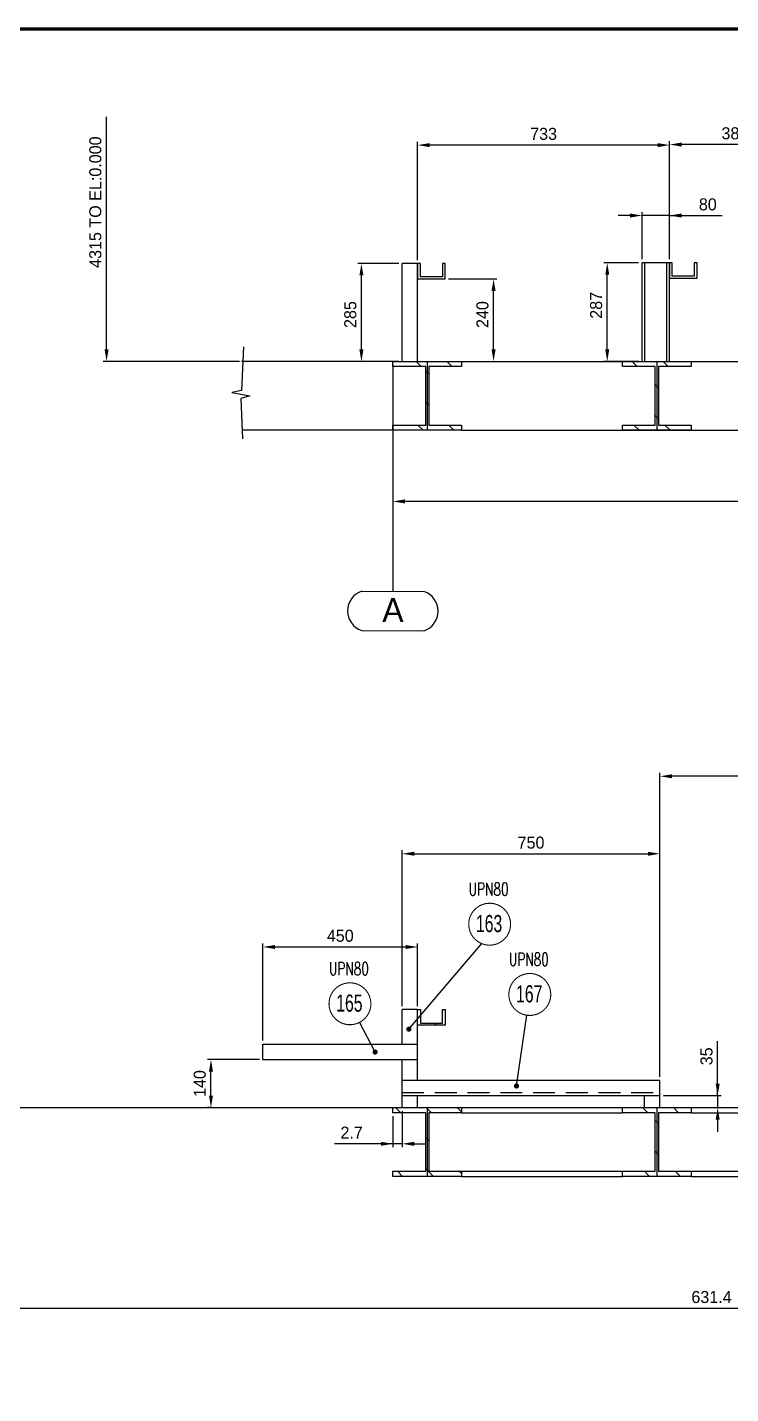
# Model space of a CAD drawing. Header units: millimetres. Extents: x 0 to 16187, y -20471 to 6290.
# Drawn here: x 1595.1 to 1799.7, y 3026.1 to 3423.6 of the extents above; entities that cross this region are included whole.
import ezdxf
from ezdxf.enums import TextEntityAlignment as Align

# ---------------------------------------------------------------- set-up
doc = ezdxf.new("R2010")
doc.units = ezdxf.units.MM
doc.header["$PDSIZE"] = -1
doc.linetypes.add('HIDDEN', pattern=[9.525, 6.35, -3.175])
doc.layers.add('BORDER1', color=3, linetype='Continuous')
doc.layers.add('BORDER2', color=7, linetype='Continuous')
doc.styles.add('MtXpl_txt_shx', font='txt.shx', dxfattribs={"height": 0.2})
doc.styles.add('ROMANC', font='ROMANC', dxfattribs={"height": 5})
doc.styles.add('ROMANS', font='ROMANS.shx', dxfattribs={"width": 0.8})
doc.styles.add('ROMANT', font='ROMANT', dxfattribs={"height": 4})
doc.styles.add('SLDTEXTSTYLE2', font='TXT', dxfattribs={"width": 0.686449})
doc.dimstyles.new('AM_ISO', dxfattribs={"dimtxt": 3.5, "dimasz": 3.5, "dimexe": 1, "dimexo": 1, "dimgap": 1.5, "dimtad": 1, "dimdsep": 46, "dimtxsty": 'Standard', "dimcen": 0, "dimclrd": 1, "dimclre": 1, "dimclrt": 1, "dimadec": 0, "dimazin": 2, "dimtp": 0.1, "dimtm": 0.1, "dimtfac": 0.71, "dimtdec": 3, "dimtmove": 0, "dimatfit": 3, "dimfxl": 1, "dimlwd": -1, "dimlwe": -1, "dimarcsym": 1})
doc.dimstyles.new('AM_ISO$7', dxfattribs={"dimtxt": 3.5, "dimasz": 3.5, "dimexe": 1, "dimexo": 1, "dimgap": 1.5, "dimtad": 1, "dimtoh": 1, "dimdsep": 46, "dimtxsty": 'Standard', "dimcen": 0, "dimclrd": 1, "dimclre": 1, "dimclrt": 1, "dimadec": 0, "dimazin": 2, "dimtp": 0.1, "dimtm": 0.1, "dimtfac": 0.71, "dimtdec": 3, "dimtmove": 0, "dimatfit": 3, "dimfxl": 1, "dimlwd": -1, "dimlwe": -1, "dimarcsym": 1})
pattern_1 = [(135, (419.019, 1580.261), (-4.490128, -4.490128), [])]
pattern_2 = [(135, (419.019, 3584.333), (-4.490128, -4.490128), [])]

# ---------------------------------------------------------------- blocks, each defined once
blk = doc.blocks.new('*D3768')
at = {"color": 1, "linetype": 'ByBlock'}
for p, q in [((1772.93, 3355.14), (1762.8, 3355.14)), ((1763.8, 3329.94), (1763.8, 3351.64)), ((1772.93, 3326.44), (1762.8, 3326.44))]:
    blk.add_line(p, q, dxfattribs=at)
at = {"color": 1}
for points in [[(1764.38, 3351.64), (1763.21, 3351.64), (1763.8, 3355.14)], [(1763.21, 3329.94), (1764.38, 3329.94), (1763.8, 3326.44)]]:
    blk.add_solid(points, dxfattribs=at)
at = {"layer": 'Defpoints', "color": 0}
for p in [(1763.8, 3355.14), (1773.93, 3355.14), (1773.93, 3326.44)]:
    blk.add_point(p, dxfattribs=at)
at = {"color": 1, "insert": (1758.8, 3342.76), "char_height": 3.5, "attachment_point": 2, "rotation": 90}
blk.add_mtext('287', dxfattribs=at)
blk = doc.blocks.new('*D3769')
at = {"color": 1, "linetype": 'ByBlock'}
for p, q in [((1770.43, 3368.88), (1766.93, 3368.88)), ((1773.93, 3356.14), (1773.93, 3369.88)), ((1781.93, 3368.88), (1773.93, 3368.88)), ((1781.93, 3356.14), (1781.93, 3369.88)), ((1781.93, 3368.88), (1797.18, 3368.88)), ((1785.43, 3368.88), (1788.93, 3368.88))]:
    blk.add_line(p, q, dxfattribs=at)
at = {"color": 1}
for points in [[(1770.43, 3368.3), (1770.43, 3369.47), (1773.93, 3368.88)], [(1785.43, 3369.47), (1785.43, 3368.3), (1781.93, 3368.88)]]:
    blk.add_solid(points, dxfattribs=at)
at = {"layer": 'Defpoints', "color": 0}
for p in [(1773.93, 3368.88), (1773.93, 3355.14), (1781.93, 3355.14)]:
    blk.add_point(p, dxfattribs=at)
at = {"color": 1, "insert": (1793.05, 3373.88), "char_height": 3.5, "attachment_point": 2}
blk.add_mtext('80', dxfattribs=at)
blk = doc.blocks.new('*D3770')
at = {"color": 1, "linetype": 'ByBlock'}
for p, q in [((1703.13, 3354.94), (1691.28, 3354.94)), ((1692.28, 3329.94), (1692.28, 3351.44)), ((1703.13, 3326.44), (1691.28, 3326.44))]:
    blk.add_line(p, q, dxfattribs=at)
at = {"color": 1}
for points in [[(1692.86, 3351.44), (1691.7, 3351.44), (1692.28, 3354.94)], [(1691.7, 3329.94), (1692.86, 3329.94), (1692.28, 3326.44)]]:
    blk.add_solid(points, dxfattribs=at)
at = {"layer": 'Defpoints', "color": 0}
for p in [(1692.28, 3354.94), (1704.13, 3354.94), (1704.13, 3326.44)]:
    blk.add_point(p, dxfattribs=at)
at = {"color": 1, "insert": (1687.28, 3340.07), "char_height": 3.5, "attachment_point": 2, "rotation": 90}
blk.add_mtext('285', dxfattribs=at)
blk = doc.blocks.new('*D3772')
at = {"color": 1, "linetype": 'ByBlock'}
for p, q in [((1717.63, 3350.44), (1731.72, 3350.44)), ((1730.72, 3329.94), (1730.72, 3346.94)), ((1722.43, 3326.44), (1731.72, 3326.44))]:
    blk.add_line(p, q, dxfattribs=at)
at = {"color": 1}
for points in [[(1731.31, 3346.94), (1730.14, 3346.94), (1730.72, 3350.44)], [(1730.14, 3329.94), (1731.31, 3329.94), (1730.72, 3326.44)]]:
    blk.add_solid(points, dxfattribs=at)
at = {"layer": 'Defpoints', "color": 0}
for p in [(1716.63, 3350.44), (1730.72, 3350.44), (1721.43, 3326.44)]:
    blk.add_point(p, dxfattribs=at)
at = {"color": 1, "insert": (1725.72, 3340.07), "char_height": 3.5, "attachment_point": 2, "rotation": 90}
blk.add_mtext('240', dxfattribs=at)
blk = doc.blocks.new('*D3786')
at = {"color": 1, "linetype": 'ByBlock'}
for p, q in [((1704.13, 3138.86), (1704.13, 3184.21)), ((1779.13, 3118.36), (1779.13, 3184.21)), ((1707.63, 3183.21), (1775.63, 3183.21))]:
    blk.add_line(p, q, dxfattribs=at)
at = {"color": 1}
for points in [[(1707.63, 3183.8), (1707.63, 3182.63), (1704.13, 3183.21)], [(1775.63, 3182.63), (1775.63, 3183.8), (1779.13, 3183.21)]]:
    blk.add_solid(points, dxfattribs=at)
at = {"layer": 'Defpoints', "color": 0}
for p in [(1779.13, 3183.21), (1704.13, 3137.86), (1779.13, 3117.36)]:
    blk.add_point(p, dxfattribs=at)
at = {"color": 1, "insert": (1741.62, 3188.21), "char_height": 3.5, "attachment_point": 2}
blk.add_mtext('750', dxfattribs=at)
blk = doc.blocks.new('*D3787')
at = {"color": 1, "linetype": 'ByBlock'}
for p, q in [((1795.91, 3112.86), (1795.91, 3128.69)), ((1795.91, 3116.36), (1795.91, 3119.86)), ((1780.13, 3112.86), (1796.91, 3112.86)), ((1795.91, 3112.86), (1795.91, 3109.36)), ((1794.07, 3109.36), (1796.91, 3109.36)), ((1795.91, 3105.86), (1795.91, 3102.36))]:
    blk.add_line(p, q, dxfattribs=at)
at = {"color": 1}
for points in [[(1795.33, 3116.36), (1796.5, 3116.36), (1795.91, 3112.86)], [(1796.5, 3105.86), (1795.33, 3105.86), (1795.91, 3109.36)]]:
    blk.add_solid(points, dxfattribs=at)
at = {"layer": 'Defpoints', "color": 0}
for p in [(1779.13, 3112.86), (1793.07, 3109.36), (1795.91, 3109.36)]:
    blk.add_point(p, dxfattribs=at)
at = {"color": 1, "insert": (1790.91, 3124.28), "char_height": 3.5, "attachment_point": 2, "rotation": 90}
blk.add_mtext('35', dxfattribs=at)
blk = doc.blocks.new('*D3855')
at = {"color": 1, "linetype": 'ByBlock'}
for p, q in [((1663.63, 3128.86), (1663.63, 3157.09)), ((1667.13, 3156.09), (1705.13, 3156.09)), ((1708.63, 3138.86), (1708.63, 3157.09))]:
    blk.add_line(p, q, dxfattribs=at)
at = {"color": 1}
for points in [[(1667.13, 3156.67), (1667.13, 3155.51), (1663.63, 3156.09)], [(1705.13, 3155.51), (1705.13, 3156.67), (1708.63, 3156.09)]]:
    blk.add_solid(points, dxfattribs=at)
at = {"layer": 'Defpoints', "color": 0}
for p in [(1708.63, 3156.09), (1708.63, 3137.86), (1663.63, 3127.86)]:
    blk.add_point(p, dxfattribs=at)
at = {"color": 1, "insert": (1686.13, 3159.34), "char_height": 3.5, "attachment_point": 5}
blk.add_mtext('450', dxfattribs=at)
blk = doc.blocks.new('*D3856')
at = {"color": 1, "linetype": 'ByBlock'}
for p, q in [((1662.63, 3123.36), (1647.51, 3123.36)), ((1648.51, 3112.86), (1648.51, 3119.86)), ((1648.67, 3109.36), (1647.51, 3109.36))]:
    blk.add_line(p, q, dxfattribs=at)
at = {"color": 1}
for points in [[(1649.1, 3119.86), (1647.93, 3119.86), (1648.51, 3123.36)], [(1647.93, 3112.86), (1649.1, 3112.86), (1648.51, 3109.36)]]:
    blk.add_solid(points, dxfattribs=at)
at = {"layer": 'Defpoints', "color": 0}
for p in [(1648.51, 3123.36), (1663.63, 3123.36), (1649.67, 3109.36)]:
    blk.add_point(p, dxfattribs=at)
at = {"color": 1, "insert": (1645.26, 3116.36), "char_height": 3.5, "attachment_point": 5, "rotation": 90}
blk.add_mtext('140', dxfattribs=at)
blk = doc.blocks.new('*U609')
at = {"layer": 'BORDER1', "color": 154, "true_color": 0x1859a9, "const_width": 1}
blk.add_lwpolyline([(1.81, 811), (1144, 811), (1144, 0), (0, 0), (0, 811)], close=True, dxfattribs=at)
at = {"layer": 'BORDER2', "flags": 8}
for tag, height, style, p in [('REV-A', 3.24, 'ROMANS', (986.93, 140.25)), ('RE-A', 8.06, 'ROMANT', (1084.63, 7.17))]:
    blk.add_attdef(tag, text='', height=height, dxfattribs=dict(at, style=style)).set_placement(p, align=Align.CENTER)
at = {"layer": 'BORDER2', "style": 'ROMANS', "width": 3.830216}
blk.add_attdef('DATE-A', text='', height=3.24, dxfattribs=at).set_placement((995.51, 140.25), (1008.51, 140.25), align=Align.FIT)
at = {"layer": 'BORDER2'}
for tag, height, style, p in [('DRN-A', 3.24, 'ROMANS', (1018.38, 140.25)), ('CHD-A', 3.24, 'ROMANS', (1032.35, 140.25)), ('APD-A', 3.24, 'ROMANS', (1046.64, 140.25)), ('CONS_CONT_VEND', 4.2, 'ROMANC', (1061.39, 72.83))]:
    blk.add_attdef(tag, text='', height=height, dxfattribs=dict(at, style=style)).set_placement(p, align=Align.CENTER)
at = {"layer": 'BORDER2', "style": 'ROMANS', "width": 0.8}
for tag, p, height in [('1:X', (997.23, 122.55), 3.5), ('LOC', (1042.74, 122.55), 3.5), ('PROJ_NO', (1118.64, 122.55), 3.5), ('CONS_DRG_NO', (1011, 63), 3)]:
    blk.add_attdef(tag, p, '', height=height, dxfattribs=at)
at = {"layer": 'BORDER2', "lineweight": 30, "width": 0.8, "flags": 104}
blk.add_attdef('COMMENTS-A', text='', height=2.2, dxfattribs=at).set_placement((1055.21, 142.07), align=Align.MIDDLE_LEFT)
at = {"layer": 'BORDER2', "style": 'ROMANS', "width": 0.8}
for tag, p in [('PROJECT_TITLE_1', (1061.07, 55.35)), ('PROJECT_TITLE_2', (1061.07, 49.3))]:
    blk.add_attdef(tag, text='', height=3.5, dxfattribs=at).set_placement(p, align=Align.MIDDLE)
at = {"layer": 'BORDER2', "style": 'ROMANT', "width": 0.8}
for tag, p in [('DRG_TITLE_1', (1061.07, 36.31)), ('DRG_TITLE_2', (1061.07, 28.31)), ('DRG_TITLE_3', (1061.07, 20.31))]:
    blk.add_attdef(tag, text='', height=5, dxfattribs=at).set_placement(p, align=Align.CENTER)
at = {"layer": 'BORDER2', "style": 'ROMANT'}
for tag, p in [('AR', (995, 7.17)), ('PA', (1011.74, 7.17)), ('DC', (1028.45, 7.17)), ('TS', (1120.84, 7.17))]:
    blk.add_attdef(tag, p, '', height=8.06, dxfattribs=at)
for tag, p in [('SRNO', (1074.7, 7.17)), ('SH', (1115.8, 7.18))]:
    blk.add_attdef(tag, text='', height=8.06, dxfattribs=at).set_placement(p, align=Align.RIGHT)
at = {"layer": 'BORDER2', "style": 'ROMANS', "flags": 2}
blk.add_attdef('TB_VERSION', text='', height=2, dxfattribs=at).set_placement((1, -1), align=Align.TOP_LEFT)
blk = doc.blocks.new('*D4009')
at = {"color": 1, "linetype": 'ByBlock'}
for p, q in [((1781.93, 3356.14), (1781.93, 3390.53)), ((1816.43, 3389.53), (1785.43, 3389.53)), ((1819.93, 3356.14), (1819.93, 3390.53))]:
    blk.add_line(p, q, dxfattribs=at)
at = {"color": 1}
for points in [[(1785.43, 3390.11), (1785.43, 3388.94), (1781.93, 3389.53)], [(1816.43, 3388.94), (1816.43, 3390.11), (1819.93, 3389.53)]]:
    blk.add_solid(points, dxfattribs=at)
at = {"layer": 'Defpoints', "color": 0}
for p in [(1781.93, 3389.53), (1781.93, 3355.14), (1819.93, 3355.14)]:
    blk.add_point(p, dxfattribs=at)
at = {"color": 1, "insert": (1800.93, 3392.78), "char_height": 3.5, "attachment_point": 5}
blk.add_mtext('380', dxfattribs=at)
blk = doc.blocks.new('*D4010')
at = {"color": 1, "linetype": 'ByBlock'}
for p, q in [((1708.63, 3355.94), (1708.63, 3390.37)), ((1778.43, 3389.37), (1712.13, 3389.37)), ((1781.93, 3356.14), (1781.93, 3390.37))]:
    blk.add_line(p, q, dxfattribs=at)
at = {"color": 1}
for points in [[(1712.13, 3389.95), (1712.13, 3388.78), (1708.63, 3389.37)], [(1778.43, 3388.78), (1778.43, 3389.95), (1781.93, 3389.37)]]:
    blk.add_solid(points, dxfattribs=at)
at = {"layer": 'Defpoints', "color": 0}
for p in [(1708.63, 3389.37), (1708.63, 3354.94), (1781.93, 3355.14)]:
    blk.add_point(p, dxfattribs=at)
at = {"color": 1, "insert": (1745.28, 3392.62), "char_height": 3.5, "attachment_point": 5}
blk.add_mtext('733', dxfattribs=at)
blk = doc.blocks.new('*D4012')
at = {"color": 1, "linetype": 'ByBlock'}
for p, q in [((1478.43, 3088.36), (1478.43, 3049.99)), ((2109.83, 3088.36), (2109.83, 3049.99)), ((1481.93, 3050.99), (2106.33, 3050.99))]:
    blk.add_line(p, q, dxfattribs=at)
at = {"color": 1}
for points in [[(1481.93, 3051.57), (1481.93, 3050.4), (1478.43, 3050.99)], [(2106.33, 3050.4), (2106.33, 3051.57), (2109.83, 3050.99)]]:
    blk.add_solid(points, dxfattribs=at)
at = {"layer": 'Defpoints', "color": 0}
for p in [(1478.43, 3089.36), (2109.83, 3089.36), (2109.83, 3050.99)]:
    blk.add_point(p, dxfattribs=at)
at = {"color": 1, "insert": (1794.13, 3054.24), "char_height": 3.5, "attachment_point": 5}
blk.add_mtext('631.4', dxfattribs=at)
blk = doc.blocks.new('*D4013')
at = {"color": 1, "linetype": 'ByBlock'}
for p, q in [((1701.43, 3305.44), (1701.43, 3284.72)), ((2109.83, 3305.44), (2109.83, 3284.72)), ((2106.33, 3285.72), (1704.93, 3285.72))]:
    blk.add_line(p, q, dxfattribs=at)
at = {"color": 1}
for points in [[(1704.93, 3286.3), (1704.93, 3285.13), (1701.43, 3285.72)], [(2106.33, 3285.13), (2106.33, 3286.3), (2109.83, 3285.72)]]:
    blk.add_solid(points, dxfattribs=at)
at = {"layer": 'Defpoints', "color": 0}
for p in [(1701.43, 3306.44), (2109.83, 3306.44), (1701.43, 3285.72)]:
    blk.add_point(p, dxfattribs=at)
at = {"color": 1, "insert": (1905.63, 3288.97), "char_height": 3.5, "attachment_point": 5}
blk.add_mtext('4084', dxfattribs=at)
blk = doc.blocks.new('*D4476')
at = {"color": 1, "linetype": 'ByBlock'}
for p, q in [((1779.13, 3118.36), (1779.13, 3206.75)), ((1997.03, 3205.75), (1782.63, 3205.75)), ((2000.53, 3157.36), (2000.53, 3206.75))]:
    blk.add_line(p, q, dxfattribs=at)
at = {"color": 1}
for points in [[(1782.63, 3206.34), (1782.63, 3205.17), (1779.13, 3205.75)], [(1997.03, 3205.17), (1997.03, 3206.34), (2000.53, 3205.75)]]:
    blk.add_solid(points, dxfattribs=at)
at = {"layer": 'Defpoints', "color": 0}
for p in [(1779.13, 3205.75), (2000.53, 3156.36), (1779.13, 3117.36)]:
    blk.add_point(p, dxfattribs=at)
at = {"color": 1, "insert": (1889.83, 3209), "char_height": 3.5, "attachment_point": 5}
blk.add_mtext('221.4', dxfattribs=at)
blk = doc.blocks.new('*D4477')
at = {"color": 1, "linetype": 'ByBlock'}
for p, q in [((1704.13, 3108.36), (1704.13, 3097.84)), ((1701.43, 3106.86), (1701.43, 3097.84)), ((1701.43, 3098.84), (1684.43, 3098.84)), ((1697.93, 3098.84), (1694.43, 3098.84)), ((1704.13, 3098.84), (1701.43, 3098.84)), ((1707.63, 3098.84), (1711.13, 3098.84))]:
    blk.add_line(p, q, dxfattribs=at)
at = {"color": 1}
for points in [[(1697.93, 3098.26), (1697.93, 3099.42), (1701.43, 3098.84)], [(1707.63, 3099.42), (1707.63, 3098.26), (1704.13, 3098.84)]]:
    blk.add_solid(points, dxfattribs=at)
at = {"layer": 'Defpoints', "color": 0}
for p in [(1704.13, 3109.36), (1701.43, 3107.86), (1701.43, 3098.84)]:
    blk.add_point(p, dxfattribs=at)
at = {"color": 1, "insert": (1689.43, 3102.09), "char_height": 3.5, "attachment_point": 5}
blk.add_mtext('2.7', dxfattribs=at)
blk = doc.blocks.new('A$7E9318A25A27D')
at = {"color": 1}
blk.add_line((13.2, 77.36), (13.2, 11.43), dxfattribs=at)
at = {"color": 1, "ltscale": 0.2}
blk.add_line((4.15, 11.48), (22.25, 11.39), dxfattribs=at)
at = {"color": 1, "linetype": 'Continuous', "lineweight": 25}
blk.add_line((4.14, 0.09), (22.29, 0.01), dxfattribs=at)
at = {"color": 1, "ltscale": 0.2}
for centre, radius, start, end in [((5.98, 5.79), 5.98, 107.869, 252.0246), ((20.4, 5.69), 5.99, 287.9651, 71.9697)]:
    blk.add_arc(centre, radius, start, end, dxfattribs=at)
at = {"color": 1, "linetype": 'Continuous', "lineweight": 25}
blk.add_text('A', height=7, rotation=359.9537, dxfattribs=at).set_placement((10.1, 2.5))
blk = doc.blocks.new('*D5744')
at = {"color": 1, "linetype": 'ByBlock'}
for p, q in [((1618.14, 3329.94), (1618.14, 3397.6)), ((1656.8, 3326.44), (1617.14, 3326.44))]:
    blk.add_line(p, q, dxfattribs=at)
at = {"color": 1}
blk.add_solid([(1617.55, 3329.94), (1618.72, 3329.94), (1618.14, 3326.44)], dxfattribs=at)
at = {"layer": 'Defpoints', "color": 0}
for p in [(1618.14, 3419.1), (1657.8, 3419.1), (1657.8, 3326.44)]:
    blk.add_point(p, dxfattribs=at)
at = {"color": 1, "insert": (1614.89, 3372.77), "char_height": 3.5, "attachment_point": 5, "rotation": 90}
blk.add_mtext('4315 TO EL:0.000', dxfattribs=at)

msp = doc.modelspace()

# ---------------------------------------------------------------- hatches: boundary and pattern name
at = {"linetype": 'Continuous', "lineweight": 18}
h = msp.add_hatch(dxfattribs=at)
h.set_pattern_fill('ANSI31', scale=2, angle=90, style=0)
h.set_pattern_definition(pattern_1)
h.paths.add_polyline_path([(1711.42547, 3326.44239), (1701.42547, 3326.44239), (1701.42547, 3324.94239), (1710.97547, 3324.94239), (1710.97547, 3307.94239), (1701.42547, 3307.94239), (1701.42547, 3306.44239), (1711.42547, 3306.44239)], flags=0)
h = msp.add_hatch(dxfattribs=at)
h.set_pattern_fill('ANSI31', scale=2, angle=90, style=0)
h.set_pattern_definition(pattern_1)
h.paths.add_polyline_path([(1721.42547, 3326.44239), (1711.42547, 3326.44239), (1711.42547, 3306.44239), (1721.42547, 3306.44239), (1721.42547, 3307.94239), (1711.87547, 3307.94239), (1711.87547, 3324.94239), (1721.42547, 3324.94239)], flags=0)
h = msp.add_hatch(dxfattribs=at)
h.set_pattern_fill('ANSI31', scale=2, angle=90, style=0)
h.set_pattern_definition(pattern_1)
h.paths.add_polyline_path([(1778.22547, 3326.44239), (1768.22547, 3326.44239), (1768.22547, 3324.94239), (1777.77547, 3324.94239), (1777.77547, 3307.94239), (1768.22547, 3307.94239), (1768.22547, 3306.44239), (1778.22547, 3306.44239)], flags=0)
h = msp.add_hatch(dxfattribs=at)
h.set_pattern_fill('ANSI31', scale=2, angle=90, style=0)
h.set_pattern_definition(pattern_1)
h.paths.add_polyline_path([(1778.22547, 3326.44239), (1778.22547, 3306.44239), (1788.22547, 3306.44239), (1788.22547, 3307.94239), (1778.67547, 3307.94239), (1778.67547, 3324.94239), (1788.22547, 3324.94239), (1788.22547, 3326.44239)], flags=0)
h = msp.add_hatch(dxfattribs=at)
h.set_pattern_fill('ANSI31', scale=2, angle=90, style=0)
h.set_pattern_definition(pattern_2)
h.paths.add_polyline_path([(1708.62547, 3133.36117), (1716.62547, 3133.36117), (1716.62547, 3137.86117), (1715.82547, 3137.86117), (1715.82547, 3133.96117), (1709.42547, 3133.96117), (1709.42547, 3137.86117), (1708.62547, 3137.86117)], flags=0)
h = msp.add_hatch(dxfattribs=at)
h.set_pattern_fill('ANSI31', scale=2, angle=90, style=0)
h.set_pattern_definition(pattern_2)
h.paths.add_polyline_path([(1711.42547, 3109.36117), (1701.42547, 3109.36117), (1701.42547, 3107.86117), (1710.97547, 3107.86117), (1710.97547, 3090.86117), (1701.42547, 3090.86117), (1701.42547, 3089.36117), (1711.42547, 3089.36117)], flags=0)
h = msp.add_hatch(dxfattribs=at)
h.set_pattern_fill('ANSI31', scale=2, angle=90, style=0)
h.set_pattern_definition(pattern_2)
h.paths.add_polyline_path([(1721.42547, 3109.36117), (1711.42547, 3109.36117), (1711.42547, 3089.36117), (1721.42547, 3089.36117), (1721.42547, 3090.86117), (1711.87547, 3090.86117), (1711.87547, 3107.86117), (1721.42547, 3107.86117)], flags=0)
h = msp.add_hatch(dxfattribs=at)
h.set_pattern_fill('ANSI31', scale=2, angle=90, style=0)
h.set_pattern_definition(pattern_2)
h.paths.add_polyline_path([(1778.22547, 3109.36117), (1768.22547, 3109.36117), (1768.22547, 3107.86117), (1777.77547, 3107.86117), (1777.77547, 3090.86117), (1768.22547, 3090.86117), (1768.22547, 3089.36117), (1778.22547, 3089.36117)], flags=0)
h = msp.add_hatch(dxfattribs=at)
h.set_pattern_fill('ANSI31', scale=2, angle=90, style=0)
h.set_pattern_definition(pattern_2)
h.paths.add_polyline_path([(1778.22547, 3109.36117), (1778.22547, 3089.36117), (1788.22547, 3089.36117), (1788.22547, 3090.86117), (1778.67547, 3090.86117), (1778.67547, 3107.86117), (1788.22547, 3107.86117), (1788.22547, 3109.36117)], flags=0)

# ---------------------------------------------------------------- linework, layer by layer
at = {"color": 7, "linetype": 'Continuous', "lineweight": 25}
for p, q in [((1708.62547, 3354.94239), (1704.12547, 3354.94239)), ((1704.12547, 3326.44239), (1704.12547, 3354.94239)), ((1708.62547, 3354.94239), (1708.62547, 3350.44239)), ((1709.42547, 3354.94239), (1708.62547, 3354.94239)), ((1708.62547, 3326.44239), (1708.62547, 3354.94239)), ((1709.42547, 3351.04239), (1709.42547, 3354.94239)), ((1716.62547, 3354.94239), (1715.82547, 3354.94239)), ((1715.82547, 3354.94239), (1715.82547, 3351.04239)), ((1716.62547, 3350.44239), (1716.62547, 3354.94239)), ((1773.92547, 3326.44239), (1773.92547, 3355.14239)), ((1774.72547, 3355.14239), (1773.92547, 3355.14239)), ((1774.72547, 3326.44239), (1774.72547, 3355.14239)), ((1781.12547, 3355.14239), (1774.72547, 3355.14239)), ((1781.12547, 3326.44239), (1781.12547, 3355.14239)), ((1781.92547, 3355.14239), (1781.12547, 3355.14239)), ((1781.92547, 3355.14239), (1781.92547, 3350.64239)), ((1782.72547, 3355.14239), (1781.92547, 3355.14239)), ((1781.92547, 3326.44239), (1781.92547, 3355.14239)), ((1782.72547, 3351.24239), (1782.72547, 3355.14239)), ((1789.92547, 3355.14239), (1789.12547, 3355.14239)), ((1789.12547, 3355.14239), (1789.12547, 3351.24239)), ((1789.92547, 3350.64239), (1789.92547, 3355.14239)), ((1715.82547, 3351.04239), (1709.42547, 3351.04239)), ((1789.12547, 3351.24239), (1782.72547, 3351.24239)), ((1708.62547, 3350.44239), (1716.62547, 3350.44239)), ((1781.92547, 3350.64239), (1789.92547, 3350.64239)), ((1701.42547, 3324.94239), (1701.42547, 3326.44239)), ((1701.42547, 3326.44239), (1711.42547, 3326.44239)), ((1710.97547, 3324.94239), (1701.42547, 3324.94239)), ((1710.97547, 3307.94239), (1710.97547, 3324.94239)), ((1711.42547, 3326.44239), (1711.42547, 3306.44239)), ((1711.42547, 3326.44239), (1721.42547, 3326.44239)), ((1721.42547, 3324.94239), (1711.87547, 3324.94239)), ((1711.87547, 3324.94239), (1711.87547, 3307.94239)), ((1721.42547, 3326.44239), (1721.42547, 3324.94239)), ((1768.22547, 3324.94239), (1768.22547, 3326.44239)), ((1768.22547, 3326.44239), (1778.22547, 3326.44239)), ((1777.77547, 3324.94239), (1768.22547, 3324.94239)), ((1777.77547, 3307.94239), (1777.77547, 3324.94239)), ((1778.22547, 3326.44239), (1778.22547, 3306.44239)), ((1778.22547, 3326.44239), (1788.22547, 3326.44239)), ((1788.22547, 3324.94239), (1778.67547, 3324.94239)), ((1778.67547, 3324.94239), (1778.67547, 3307.94239)), ((1788.22547, 3326.44239), (1788.22547, 3324.94239)), ((1701.42547, 3306.44239), (1701.42547, 3307.94239)), ((1701.42547, 3307.94239), (1710.97547, 3307.94239)), ((1711.87547, 3307.94239), (1721.42547, 3307.94239)), ((1721.42547, 3307.94239), (1721.42547, 3306.44239)), ((1768.22547, 3306.44239), (1768.22547, 3307.94239)), ((1768.22547, 3307.94239), (1777.77547, 3307.94239)), ((1778.67547, 3307.94239), (1788.22547, 3307.94239)), ((1788.22547, 3307.94239), (1788.22547, 3306.44239)), ((1711.42547, 3306.44239), (1701.42547, 3306.44239)), ((1721.42547, 3306.44239), (1711.42547, 3306.44239)), ((1778.22547, 3306.44239), (1768.22547, 3306.44239)), ((1788.22547, 3306.44239), (1778.22547, 3306.44239)), ((1708.62547, 3137.86117), (1704.12547, 3137.86117)), ((1704.12547, 3127.86117), (1704.12547, 3137.86117)), ((1708.62547, 3137.86117), (1709.42547, 3137.86117)), ((1708.62547, 3133.36117), (1708.62547, 3137.86117)), ((1709.42547, 3137.86117), (1709.42547, 3133.96117)), ((1715.82547, 3137.86117), (1716.62547, 3137.86117)), ((1715.82547, 3133.96117), (1715.82547, 3137.86117)), ((1716.62547, 3137.86117), (1716.62547, 3133.36117)), ((1716.62547, 3133.36117), (1708.62547, 3133.36117)), ((1708.62547, 3127.86117), (1708.62547, 3133.36117)), ((1709.42547, 3133.96117), (1715.82547, 3133.96117)), ((1663.62547, 3127.86117), (1708.62547, 3127.86117)), ((1663.62547, 3123.36117), (1663.62547, 3127.86117)), ((1708.62547, 3123.36117), (1708.62547, 3127.86117)), ((1663.62547, 3123.36117), (1708.62547, 3123.36117)), ((1704.12547, 3117.36117), (1704.12547, 3123.36117)), ((1708.62547, 3117.36117), (1708.62547, 3123.36117)), ((1704.12547, 3112.86117), (1704.12547, 3117.36117)), ((1704.12547, 3117.36117), (1779.12547, 3117.36117)), ((1779.12547, 3112.86117), (1779.12547, 3117.36117)), ((1704.12547, 3112.86117), (1779.12547, 3112.86117)), ((1704.12547, 3109.36117), (1704.12547, 3112.86117)), ((1708.62547, 3109.36117), (1708.62547, 3112.86117)), ((1774.62547, 3109.36117), (1774.62547, 3112.86117)), ((1779.12547, 3109.36117), (1779.12547, 3112.86117)), ((1701.42547, 3107.86117), (1701.42547, 3109.36117)), ((1701.42547, 3109.36117), (1711.42547, 3109.36117)), ((1711.42547, 3109.36117), (1711.42547, 3089.36117)), ((1711.42547, 3109.36117), (1721.42547, 3109.36117)), ((1721.42547, 3109.36117), (1721.42547, 3107.86117)), ((1721.42547, 3109.36117), (1768.22547, 3109.36117)), ((1768.22547, 3107.86117), (1768.22547, 3109.36117)), ((1768.22547, 3109.36117), (1778.22547, 3109.36117)), ((1778.22547, 3109.36117), (1778.22547, 3089.36117)), ((1778.22547, 3109.36117), (1788.22547, 3109.36117)), ((1788.22547, 3109.36117), (1788.22547, 3107.86117)), ((1788.22547, 3109.36117), (1802.22547, 3109.36117)), ((1710.97547, 3107.86117), (1701.42547, 3107.86117)), ((1710.97547, 3090.86117), (1710.97547, 3107.86117)), ((1721.42547, 3107.86117), (1711.87547, 3107.86117)), ((1711.87547, 3107.86117), (1711.87547, 3090.86117)), ((1721.42547, 3107.86117), (1768.22547, 3107.86117)), ((1777.77547, 3107.86117), (1768.22547, 3107.86117)), ((1777.77547, 3090.86117), (1777.77547, 3107.86117)), ((1788.22547, 3107.86117), (1778.67547, 3107.86117)), ((1778.67547, 3107.86117), (1778.67547, 3090.86117)), ((1788.22547, 3107.86117), (1802.22547, 3107.86117)), ((1701.42547, 3089.36117), (1701.42547, 3090.86117)), ((1701.42547, 3090.86117), (1710.97547, 3090.86117)), ((1711.42547, 3089.36117), (1701.42547, 3089.36117)), ((1721.42547, 3089.36117), (1711.42547, 3089.36117)), ((1711.87547, 3090.86117), (1721.42547, 3090.86117)), ((1721.42547, 3090.86117), (1721.42547, 3089.36117)), ((1721.42547, 3090.86117), (1768.22547, 3090.86117)), ((1721.42547, 3089.36117), (1768.22547, 3089.36117)), ((1768.22547, 3089.36117), (1768.22547, 3090.86117)), ((1768.22547, 3090.86117), (1777.77547, 3090.86117)), ((1778.22547, 3089.36117), (1768.22547, 3089.36117)), ((1788.22547, 3089.36117), (1778.22547, 3089.36117)), ((1778.67547, 3090.86117), (1788.22547, 3090.86117)), ((1788.22547, 3090.86117), (1788.22547, 3089.36117)), ((1788.22547, 3090.86117), (1802.22547, 3090.86117)), ((1788.22547, 3089.36117), (1802.22547, 3089.36117))]:
    msp.add_line(p, q, dxfattribs=at)
for p, q in [((1657.98041, 3330.65842), (1657.43327, 3317.94913)), ((1701.42547, 3326.44239), (1657.43327, 3326.44239)), ((1721.42547, 3326.44239), (2109.82547, 3326.44239)), ((1657.43327, 3317.94913), (1654.62275, 3317.36765)), ((1654.62275, 3317.36765), (1659.85613, 3316.3985)), ((1659.85613, 3316.3985), (1657.23944, 3315.62319)), ((1657.23944, 3315.62319), (1657.72401, 3303.89653)), ((1701.42547, 3306.44239), (1657.53019, 3306.44239)), ((1721.42547, 3306.44239), (2109.82547, 3306.44239)), ((1498.42547, 3109.36117), (1701.42547, 3109.36117))]:
    msp.add_line(p, q)
at = {"color": 2, "linetype": 'HIDDEN', "lineweight": 25}
msp.add_line((1704.12547, 3113.76117), (1779.12547, 3113.76117), dxfattribs=at)
at = {"color": 2, "const_width": 0.3125}
msp.add_lwpolyline([(1723.4911, 3162.71665, -1), (1735.6786, 3162.71665, -1)], format="xyb", close=True, dxfattribs=at)
at = {"color": 4, "const_width": 0.3125}
for points in [[(1735.17256, 3142.27876, -1), (1747.36006, 3142.27876, -1)], [(1682.84899, 3139.57532, -1), (1695.03649, 3139.57532, -1)]]:
    msp.add_lwpolyline(points, format="xyb", close=True, dxfattribs=at)

# ---------------------------------------------------------------- block references
msp.add_blockref('A$7E9318A25A27D', (1688.22397, 3248.092))
at = {"layer": 'BORDER1'}
msp.add_blockref('*U609', (1420.17862, 2612.13313), dxfattribs=at)

# ---------------------------------------------------------------- texts
at = {"color": 2, "lineweight": 25, "style": 'MtXpl_txt_shx', "width": 0.6875}
msp.add_text('UPN80', height=3.75, dxfattribs=at).set_placement((1723.50669, 3171.04939))
at = {"color": 2, "lineweight": 25, "style": 'SLDTEXTSTYLE2', "width": 0.686449}
msp.add_text('163', height=5, dxfattribs=at).set_placement((1729.41837, 3162.90962), align=Align.MIDDLE_CENTER)
at = {"color": 4, "lineweight": 25, "style": 'MtXpl_txt_shx', "width": 0.6875}
for p in [(1735.18815, 3150.6115), (1682.86458, 3147.90806)]:
    msp.add_text('UPN80', height=3.75, dxfattribs=at).set_placement(p)
at = {"color": 4, "lineweight": 25, "style": 'SLDTEXTSTYLE2', "width": 0.686449}
for s, p in [('167', (1741.09984, 3142.47173)), ('165', (1688.77627, 3139.76829))]:
    msp.add_text(s, height=5, dxfattribs=at).set_placement(p, align=Align.MIDDLE_CENTER)

# ---------------------------------------------------------------- dimensions: what is measured, and where the dimension line sits
dim = msp.add_linear_dim(base=(1618.13776, 3419.09894), p1=(1657.79891, 3326.44239), p2=(1657.79891, 3419.09894), angle=90, text='4315 TO EL:0.000', dimstyle='AM_ISO', override={"dimtxt": 3.5, "dimtxsty": 'Standard', "dimse2": 1, "dimsd2": 1})
dim.commit()
dim.dimension.update_dxf_attribs({"geometry": '*D5744', "text_midpoint": (1614.88776, 3372.77067)})
for base, p1, p2, picture, middle in [((1708.62547, 3389.36604), (1781.92547, 3355.14239), (1708.62547, 3354.94239), '*D4010', (1745.27547, 3392.61604)), ((1781.92547, 3389.52633), (1819.92547, 3355.14239), (1781.92547, 3355.14239), '*D4009', (1800.92547, 3392.77633)), ((1701.42547, 3285.71601), (2109.82547, 3306.44239), (1701.42547, 3306.44239), '*D4013', (1905.62547, 3288.96601)), ((1708.62547, 3156.09116), (1663.62547, 3127.86117), (1708.62547, 3137.86117), '*D3855', (1686.12547, 3159.34116))]:
    dim = msp.add_linear_dim(base=base, p1=p1, p2=p2, dimstyle='AM_ISO', override={"dimtxt": 3.5, "dimlfac": 10})
    dim.commit()
    dim.dimension.update_dxf_attribs({"geometry": picture, "text_midpoint": middle})
for base, p1, p2, angle, picture, middle in [((1773.92547, 3368.88474), (1781.92547, 3355.14239), (1773.92547, 3355.14239), 180, '*D3769', (1793.05047, 3368.88474)), ((1692.27926, 3354.94239), (1704.12547, 3326.44239), (1704.12547, 3354.94239), 90, '*D3770', (1692.27926, 3340.06934)), ((1763.79756, 3355.14239), (1773.92547, 3326.44239), (1773.92547, 3355.14239), 90, '*D3768', (1763.79756, 3342.75848)), ((1730.72268, 3350.44239), (1721.42547, 3326.44239), (1716.62547, 3350.44239), 90, '*D3772', (1730.72268, 3340.06934)), ((1779.12547, 3183.21195), (1704.12547, 3137.86117), (1779.12547, 3117.36117), 180, '*D3786', (1741.62007, 3183.21195)), ((1795.91414, 3109.36117), (1779.12547, 3112.86117), (1793.06981, 3109.36117), 90, '*D3787', (1795.91414, 3124.27784))]:
    dim = msp.add_linear_dim(base=base, p1=p1, p2=p2, angle=angle, dimstyle='AM_ISO', override={"dimtxt": 3.5, "dimlfac": 10})
    dim.commit()
    dim.dimension.update_dxf_attribs({"geometry": picture, "text_midpoint": middle, "dimtype": 160})
for base, p1, p2, picture, middle in [((1779.12547, 3205.75429), (2000.52547, 3156.36117), (1779.12547, 3117.36117), '*D4476', (1889.82547, 3209.00429)), ((2109.82547, 3050.98789), (1478.42547, 3089.36117), (2109.82547, 3089.36117), '*D4012', (1794.12547, 3054.23789))]:
    dim = msp.add_linear_dim(base=base, p1=p1, p2=p2, dimstyle='AM_ISO')
    dim.commit()
    dim.dimension.update_dxf_attribs({"geometry": picture, "text_midpoint": middle})
dim = msp.add_linear_dim(base=(1648.51469, 3123.36117), p1=(1649.67308, 3109.36117), p2=(1663.62547, 3123.36117), angle=90, dimstyle='AM_ISO', override={"dimtxt": 3.5, "dimlfac": 10})
dim.commit()
dim.dimension.update_dxf_attribs({"geometry": '*D3856', "text_midpoint": (1645.26469, 3116.36117)})
dim = msp.add_linear_dim(base=(1701.42547, 3098.84018), p1=(1704.12547, 3109.36117), p2=(1701.42547, 3107.86117), dimstyle='AM_ISO')
dim.commit()
dim.dimension.update_dxf_attribs({"geometry": '*D4477', "text_midpoint": (1689.42547, 3098.84018), "dimtype": 160})

# ---------------------------------------------------------------- leaders
at = {"color": 2}
msp.add_leader([(1706.0707, 3132.18603), (1727.2869, 3157.07278)], dimstyle='AM_ISO$7', override={"dimasz": 1.5, "dimldrblk": 'Dot'}, dxfattribs=at)
at = {"color": 4}
for points in [[(1737.40402, 3115.66448), (1740.39115, 3136.24818)], [(1696.27744, 3125.52127), (1691.76215, 3134.17303)]]:
    msp.add_leader(points, dimstyle='AM_ISO$7', override={"dimasz": 1.5, "dimldrblk": 'Dot'}, dxfattribs=at)

doc.saveas('drawing.dxf')
